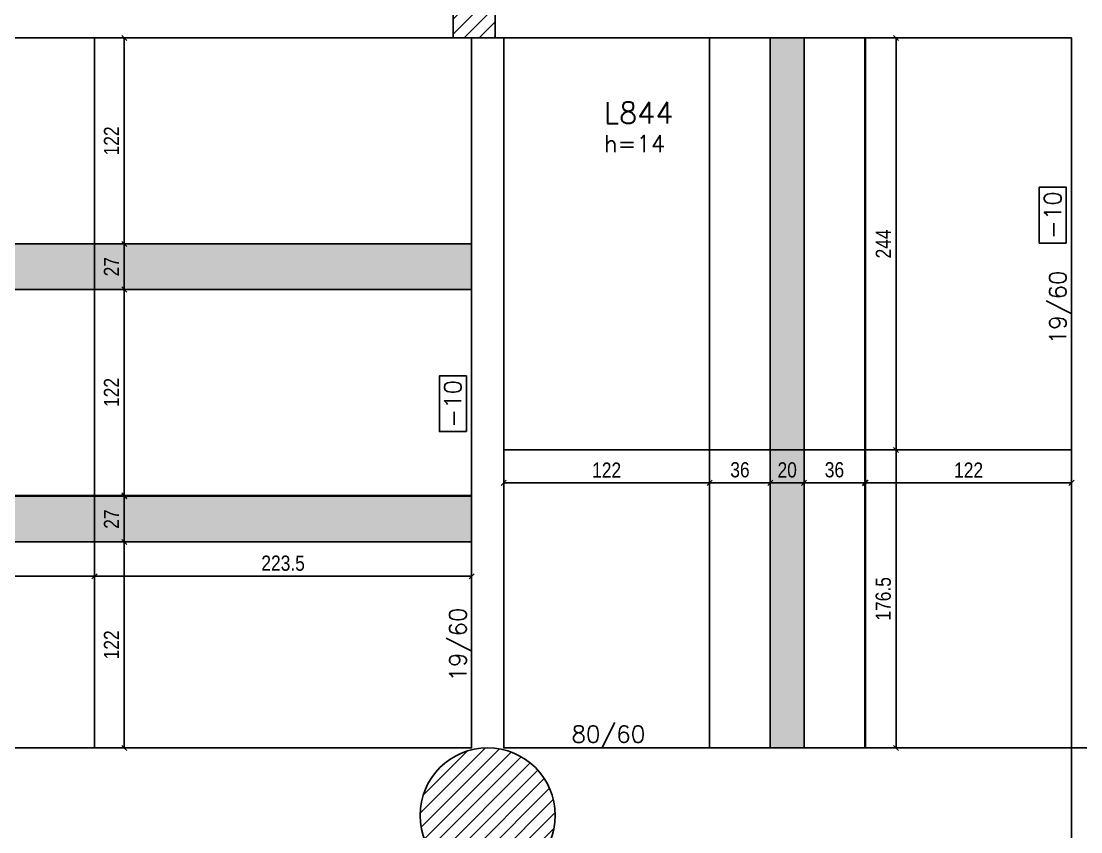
# Model space of a CAD drawing. Extents: x 1860 to 8661, y -614 to 3008.
# Drawn here: x 5850 to 6478, y 408 to 888 of the extents above; entities that cross this region are included whole.
import ezdxf
from ezdxf.enums import TextEntityAlignment as Align

# ---------------------------------------------------------------- set-up
doc = ezdxf.new("R2010")
doc.units = 0
for name, color, linetype in [('COTA', 241, 'Continuous'), ('F-LAJES-DIM', 2, 'Continuous'), ('F-LAJES-NOME', 4, 'Continuous'), ('F-LAJES-R', 254, 'Continuous'), ('F-PILARES-HACH', 174, 'Continuous'), ('F-PILARES-M', 170, 'Continuous'), ('F-PILARES-S', 170, 'Continuous'), ('F-VIGAS', 3, 'Continuous'), ('F-VIGAS-DIM', 2, 'Continuous'), ('Painéis', 200, 'Continuous')]:
    doc.layers.add(name, color=color, linetype=linetype)
doc.layers.add('Hachura', color=251, linetype='Continuous', lineweight=9)
doc.styles.add('COTA TECNICA-50', font='techl___.ttf', dxfattribs={"height": 9})
doc.styles.add('MCP', font='romans.shx')
doc.dimstyles.new('COTA PAINEL-50', dxfattribs={"dimtxt": 9, "dimasz": 3, "dimexe": 3, "dimexo": 3, "dimgap": 3, "dimtad": 1, "dimdec": 1, "dimzin": 12, "dimdsep": 46, "dimtxsty": 'COTA TECNICA-50', "dimblk1": 'OBLIQUE', "dimblk2": 'OBLIQUE', "dimsah": 1, "dimcen": 0.9, "dimclrd": 4, "dimclre": 4, "dimclrt": 240, "dimadec": 1, "dimazin": 3, "dimtfac": 1, "dimtdec": 1, "dimtmove": 0, "dimatfit": 3, "dimfxl": 1, "dimtolj": 1, "dimtzin": 12, "dimarcsym": 0})
pattern_1 = [(45, (3891.34, 901.7874), (-4.419417, 4.419417), [])]

# ---------------------------------------------------------------- blocks, each defined once
blk = doc.blocks.new('*U7')
at = {"layer": 'F-VIGAS-DIM', "color": 1}
blk.add_lwpolyline([(0, 0), (33, 0), (33, 16), (0, 16)], close=True, dxfattribs=at)
at = {"layer": 'F-VIGAS-DIM', "style": 'MCP'}
blk.add_attdef('DIM', text='', height=10, dxfattribs=at).set_placement((16.5, 8), align=Align.MIDDLE_CENTER)
blk = doc.blocks.new('_Oblique')
at = {"color": 0, "linetype": 'ByBlock', "lineweight": -2}
blk.add_line((-0.5, -0.5), (0.5, 0.5), dxfattribs=at)
blk = doc.blocks.new('*D310')
at = {"layer": 'COTA', "color": 4, "lineweight": -2, "transparency": 16777216}
for p, q in [((5649.34, 576.79), (5649.34, 555.93)), ((5893.34, 576.79), (5893.34, 555.93)), ((5649.34, 558.93), (5893.34, 558.93))]:
    blk.add_line(p, q, dxfattribs=at)
at = {"layer": 'Defpoints', "color": 0, "transparency": 16777216}
for p in [(5649.34, 579.79), (5893.34, 579.79), (5893.34, 558.93)]:
    blk.add_point(p, dxfattribs=at)
at = {"layer": 'COTA', "color": 4, "lineweight": -2, "transparency": 16777216, "xscale": 3, "yscale": 3, "zscale": 3, "rotation": 180}
blk.add_blockref('_Oblique', (5649.34, 558.93), dxfattribs=at)
at = {"layer": 'COTA', "color": 4, "lineweight": -2, "transparency": 16777216, "xscale": 3, "yscale": 3, "zscale": 3}
blk.add_blockref('_Oblique', (5893.34, 558.93), dxfattribs=at)
at = {"layer": 'COTA', "color": 240, "transparency": 16777216, "insert": (5771.34, 566.49), "char_height": 9, "attachment_point": 5, "style": 'COTA TECNICA-50'}
blk.add_mtext('\\A1;244', dxfattribs=at)
blk = doc.blocks.new('*D311')
at = {"layer": 'COTA', "color": 4, "lineweight": -2, "transparency": 16777216}
for p, q in [((5893.34, 576.79), (5893.34, 555.93)), ((6116.84, 576.79), (6116.84, 555.93)), ((5893.34, 558.93), (6116.84, 558.93))]:
    blk.add_line(p, q, dxfattribs=at)
at = {"layer": 'Defpoints', "color": 0, "transparency": 16777216}
for p in [(5893.34, 579.79), (6116.84, 579.79), (6116.84, 558.93)]:
    blk.add_point(p, dxfattribs=at)
at = {"layer": 'COTA', "color": 4, "lineweight": -2, "transparency": 16777216, "xscale": 3, "yscale": 3, "zscale": 3, "rotation": 180}
blk.add_blockref('_Oblique', (5893.34, 558.93), dxfattribs=at)
at = {"layer": 'COTA', "color": 4, "lineweight": -2, "transparency": 16777216, "xscale": 3, "yscale": 3, "zscale": 3}
blk.add_blockref('_Oblique', (6116.84, 558.93), dxfattribs=at)
at = {"layer": 'COTA', "color": 240, "transparency": 16777216, "insert": (6005.09, 566.63), "char_height": 9, "attachment_point": 5, "style": 'COTA TECNICA-50'}
blk.add_mtext('\\A1;223.5', dxfattribs=at)
blk = doc.blocks.new('*D312')
at = {"layer": 'COTA', "color": 4, "lineweight": -2, "transparency": 16777216}
for p, q in [((5896.34, 579.29), (5913.95, 579.29)), ((5910.95, 457.29), (5910.95, 579.29)), ((5896.34, 457.29), (5913.95, 457.29))]:
    blk.add_line(p, q, dxfattribs=at)
at = {"layer": 'Defpoints', "color": 0, "transparency": 16777216}
for p in [(5893.34, 579.29), (5910.95, 579.29), (5893.34, 457.29)]:
    blk.add_point(p, dxfattribs=at)
at = {"layer": 'COTA', "color": 4, "lineweight": -2, "transparency": 16777216, "xscale": 3, "yscale": 3, "zscale": 3}
for p, rotation in [((5910.95, 579.29), 90), ((5910.95, 457.29), 270)]:
    blk.add_blockref('_Oblique', p, dxfattribs=dict(at, rotation=rotation))
at = {"layer": 'COTA', "color": 240, "transparency": 16777216, "insert": (5903.4, 518.29), "char_height": 9, "attachment_point": 5, "rotation": 90, "style": 'COTA TECNICA-50'}
blk.add_mtext('\\A1;122', dxfattribs=at)
blk = doc.blocks.new('*D313')
at = {"layer": 'COTA', "color": 4, "lineweight": -2, "transparency": 16777216}
for p, q in [((5896.34, 606.29), (5913.95, 606.29)), ((5910.95, 579.29), (5910.95, 606.29)), ((5896.34, 579.29), (5913.95, 579.29))]:
    blk.add_line(p, q, dxfattribs=at)
at = {"layer": 'Defpoints', "color": 0, "transparency": 16777216}
for p in [(5893.34, 606.29), (5910.95, 606.29), (5893.34, 579.29)]:
    blk.add_point(p, dxfattribs=at)
at = {"layer": 'COTA', "color": 4, "lineweight": -2, "transparency": 16777216, "xscale": 3, "yscale": 3, "zscale": 3}
for p, rotation in [((5910.95, 606.29), 90), ((5910.95, 579.29), 270)]:
    blk.add_blockref('_Oblique', p, dxfattribs=dict(at, rotation=rotation))
at = {"layer": 'COTA', "color": 240, "transparency": 16777216, "insert": (5903.39, 592.79), "char_height": 9, "attachment_point": 5, "rotation": 90, "style": 'COTA TECNICA-50'}
blk.add_mtext('\\A1;27', dxfattribs=at)
blk = doc.blocks.new('*D314')
at = {"layer": 'COTA', "color": 4, "lineweight": -2, "transparency": 16777216}
for p, q in [((5896.34, 728.79), (5913.95, 728.79)), ((5910.95, 606.79), (5910.95, 728.79)), ((5896.34, 606.79), (5913.95, 606.79))]:
    blk.add_line(p, q, dxfattribs=at)
at = {"layer": 'Defpoints', "color": 0, "transparency": 16777216}
for p in [(5893.34, 728.79), (5910.95, 728.79), (5893.34, 606.79)]:
    blk.add_point(p, dxfattribs=at)
at = {"layer": 'COTA', "color": 4, "lineweight": -2, "transparency": 16777216, "xscale": 3, "yscale": 3, "zscale": 3}
for p, rotation in [((5910.95, 728.79), 90), ((5910.95, 606.79), 270)]:
    blk.add_blockref('_Oblique', p, dxfattribs=dict(at, rotation=rotation))
at = {"layer": 'COTA', "color": 240, "transparency": 16777216, "insert": (5903.4, 667.79), "char_height": 9, "attachment_point": 5, "rotation": 90, "style": 'COTA TECNICA-50'}
blk.add_mtext('\\A1;122', dxfattribs=at)
blk = doc.blocks.new('*D315')
at = {"layer": 'COTA', "color": 4, "lineweight": -2, "transparency": 16777216}
for p, q in [((5896.34, 755.79), (5913.95, 755.79)), ((5910.95, 728.79), (5910.95, 755.79)), ((5896.34, 728.79), (5913.95, 728.79))]:
    blk.add_line(p, q, dxfattribs=at)
at = {"layer": 'Defpoints', "color": 0, "transparency": 16777216}
for p in [(5893.34, 755.79), (5910.95, 755.79), (5893.34, 728.79)]:
    blk.add_point(p, dxfattribs=at)
at = {"layer": 'COTA', "color": 4, "lineweight": -2, "transparency": 16777216, "xscale": 3, "yscale": 3, "zscale": 3}
for p, rotation in [((5910.95, 755.79), 90), ((5910.95, 728.79), 270)]:
    blk.add_blockref('_Oblique', p, dxfattribs=dict(at, rotation=rotation))
at = {"layer": 'COTA', "color": 240, "transparency": 16777216, "insert": (5903.39, 742.29), "char_height": 9, "attachment_point": 5, "rotation": 90, "style": 'COTA TECNICA-50'}
blk.add_mtext('\\A1;27', dxfattribs=at)
blk = doc.blocks.new('*D316')
at = {"layer": 'COTA', "color": 4, "lineweight": -2, "transparency": 16777216}
for p, q in [((5896.34, 877.79), (5913.95, 877.79)), ((5910.95, 755.79), (5910.95, 877.79)), ((5896.34, 755.79), (5913.95, 755.79))]:
    blk.add_line(p, q, dxfattribs=at)
at = {"layer": 'Defpoints', "color": 0, "transparency": 16777216}
for p in [(5893.34, 877.79), (5910.95, 877.79), (5893.34, 755.79)]:
    blk.add_point(p, dxfattribs=at)
at = {"layer": 'COTA', "color": 4, "lineweight": -2, "transparency": 16777216, "xscale": 3, "yscale": 3, "zscale": 3}
for p, rotation in [((5910.95, 877.79), 90), ((5910.95, 755.79), 270)]:
    blk.add_blockref('_Oblique', p, dxfattribs=dict(at, rotation=rotation))
at = {"layer": 'COTA', "color": 240, "transparency": 16777216, "insert": (5903.4, 816.79), "char_height": 9, "attachment_point": 5, "rotation": 90, "style": 'COTA TECNICA-50'}
blk.add_mtext('\\A1;122', dxfattribs=at)
blk = doc.blocks.new('*D330')
at = {"layer": 'COTA', "color": 4, "lineweight": -2, "transparency": 16777216}
for p, q in [((6135.84, 630.79), (6135.84, 611.26)), ((6257.84, 630.79), (6257.84, 611.26)), ((6135.84, 614.26), (6257.84, 614.26))]:
    blk.add_line(p, q, dxfattribs=at)
at = {"layer": 'Defpoints', "color": 0, "transparency": 16777216}
for p in [(6135.84, 633.79), (6257.84, 633.79), (6257.84, 614.26)]:
    blk.add_point(p, dxfattribs=at)
at = {"layer": 'COTA', "color": 4, "lineweight": -2, "transparency": 16777216, "xscale": 3, "yscale": 3, "zscale": 3, "rotation": 180}
blk.add_blockref('_Oblique', (6135.84, 614.26), dxfattribs=at)
at = {"layer": 'COTA', "color": 4, "lineweight": -2, "transparency": 16777216, "xscale": 3, "yscale": 3, "zscale": 3}
blk.add_blockref('_Oblique', (6257.84, 614.26), dxfattribs=at)
at = {"layer": 'COTA', "color": 240, "transparency": 16777216, "insert": (6196.84, 621.82), "char_height": 9, "attachment_point": 5, "style": 'COTA TECNICA-50'}
blk.add_mtext('\\A1;122', dxfattribs=at)
blk = doc.blocks.new('*D331')
at = {"layer": 'COTA', "color": 4, "lineweight": -2, "transparency": 16777216}
for p, q in [((6257.84, 630.79), (6257.84, 611.26)), ((6293.84, 630.79), (6293.84, 611.26)), ((6257.84, 614.26), (6293.84, 614.26))]:
    blk.add_line(p, q, dxfattribs=at)
at = {"layer": 'Defpoints', "color": 0, "transparency": 16777216}
for p in [(6257.84, 633.79), (6293.84, 633.79), (6293.84, 614.26)]:
    blk.add_point(p, dxfattribs=at)
at = {"layer": 'COTA', "color": 4, "lineweight": -2, "transparency": 16777216, "xscale": 3, "yscale": 3, "zscale": 3, "rotation": 180}
blk.add_blockref('_Oblique', (6257.84, 614.26), dxfattribs=at)
at = {"layer": 'COTA', "color": 4, "lineweight": -2, "transparency": 16777216, "xscale": 3, "yscale": 3, "zscale": 3}
blk.add_blockref('_Oblique', (6293.84, 614.26), dxfattribs=at)
at = {"layer": 'COTA', "color": 240, "transparency": 16777216, "insert": (6275.84, 621.96), "char_height": 9, "attachment_point": 5, "style": 'COTA TECNICA-50'}
blk.add_mtext('\\A1;36', dxfattribs=at)
blk = doc.blocks.new('*D332')
at = {"layer": 'COTA', "color": 4, "lineweight": -2, "transparency": 16777216}
for p, q in [((6293.84, 630.79), (6293.84, 611.26)), ((6313.84, 630.79), (6313.84, 611.26)), ((6293.84, 614.26), (6313.84, 614.26))]:
    blk.add_line(p, q, dxfattribs=at)
at = {"layer": 'Defpoints', "color": 0, "transparency": 16777216}
for p in [(6293.84, 633.79), (6313.84, 633.79), (6313.84, 614.26)]:
    blk.add_point(p, dxfattribs=at)
at = {"layer": 'COTA', "color": 4, "lineweight": -2, "transparency": 16777216, "xscale": 3, "yscale": 3, "zscale": 3, "rotation": 180}
blk.add_blockref('_Oblique', (6293.84, 614.26), dxfattribs=at)
at = {"layer": 'COTA', "color": 4, "lineweight": -2, "transparency": 16777216, "xscale": 3, "yscale": 3, "zscale": 3}
blk.add_blockref('_Oblique', (6313.84, 614.26), dxfattribs=at)
at = {"layer": 'COTA', "color": 240, "transparency": 16777216, "insert": (6303.84, 621.86), "char_height": 9, "attachment_point": 5, "style": 'COTA TECNICA-50'}
blk.add_mtext('\\A1;20', dxfattribs=at)
blk = doc.blocks.new('*D333')
at = {"layer": 'COTA', "color": 4, "lineweight": -2, "transparency": 16777216}
for p, q in [((6313.84, 630.79), (6313.84, 611.26)), ((6349.84, 630.79), (6349.84, 611.26)), ((6313.84, 614.26), (6349.84, 614.26))]:
    blk.add_line(p, q, dxfattribs=at)
at = {"layer": 'Defpoints', "color": 0, "transparency": 16777216}
for p in [(6313.84, 633.79), (6349.84, 633.79), (6349.84, 614.26)]:
    blk.add_point(p, dxfattribs=at)
at = {"layer": 'COTA', "color": 4, "lineweight": -2, "transparency": 16777216, "xscale": 3, "yscale": 3, "zscale": 3, "rotation": 180}
blk.add_blockref('_Oblique', (6313.84, 614.26), dxfattribs=at)
at = {"layer": 'COTA', "color": 4, "lineweight": -2, "transparency": 16777216, "xscale": 3, "yscale": 3, "zscale": 3}
blk.add_blockref('_Oblique', (6349.84, 614.26), dxfattribs=at)
at = {"layer": 'COTA', "color": 240, "transparency": 16777216, "insert": (6331.84, 621.96), "char_height": 9, "attachment_point": 5, "style": 'COTA TECNICA-50'}
blk.add_mtext('\\A1;36', dxfattribs=at)
blk = doc.blocks.new('*D334')
at = {"layer": 'COTA', "color": 4, "lineweight": -2, "transparency": 16777216}
for p, q in [((6350.34, 630.79), (6350.34, 611.26)), ((6472.34, 630.79), (6472.34, 611.26)), ((6350.34, 614.26), (6472.34, 614.26))]:
    blk.add_line(p, q, dxfattribs=at)
at = {"layer": 'Defpoints', "color": 0, "transparency": 16777216}
for p in [(6350.34, 633.79), (6472.34, 633.79), (6472.34, 614.26)]:
    blk.add_point(p, dxfattribs=at)
at = {"layer": 'COTA', "color": 4, "lineweight": -2, "transparency": 16777216, "xscale": 3, "yscale": 3, "zscale": 3, "rotation": 180}
blk.add_blockref('_Oblique', (6350.34, 614.26), dxfattribs=at)
at = {"layer": 'COTA', "color": 4, "lineweight": -2, "transparency": 16777216, "xscale": 3, "yscale": 3, "zscale": 3}
blk.add_blockref('_Oblique', (6472.34, 614.26), dxfattribs=at)
at = {"layer": 'COTA', "color": 240, "transparency": 16777216, "insert": (6411.34, 621.82), "char_height": 9, "attachment_point": 5, "style": 'COTA TECNICA-50'}
blk.add_mtext('\\A1;122', dxfattribs=at)
blk = doc.blocks.new('*D342')
at = {"layer": 'COTA', "color": 4, "lineweight": -2, "transparency": 16777216}
for p, q in [((6352.84, 633.79), (6371.39, 633.79)), ((6368.39, 457.29), (6368.39, 633.79)), ((6352.84, 457.29), (6371.39, 457.29))]:
    blk.add_line(p, q, dxfattribs=at)
at = {"layer": 'Defpoints', "color": 0, "transparency": 16777216}
for p in [(6349.84, 633.79), (6368.39, 633.79), (6349.84, 457.29)]:
    blk.add_point(p, dxfattribs=at)
at = {"layer": 'COTA', "color": 4, "lineweight": -2, "transparency": 16777216, "xscale": 3, "yscale": 3, "zscale": 3}
for p, rotation in [((6368.39, 633.79), 90), ((6368.39, 457.29), 270)]:
    blk.add_blockref('_Oblique', p, dxfattribs=dict(at, rotation=rotation))
at = {"layer": 'COTA', "color": 240, "transparency": 16777216, "insert": (6360.8, 545.54), "char_height": 9, "attachment_point": 5, "rotation": 90, "style": 'COTA TECNICA-50'}
blk.add_mtext('\\A1;176.5', dxfattribs=at)
blk = doc.blocks.new('*D343')
at = {"layer": 'COTA', "color": 4, "lineweight": -2, "transparency": 16777216}
for p, q in [((6353.34, 877.79), (6371.39, 877.79)), ((6368.39, 633.79), (6368.39, 877.79)), ((6352.84, 633.79), (6371.39, 633.79))]:
    blk.add_line(p, q, dxfattribs=at)
at = {"layer": 'Defpoints', "color": 0, "transparency": 16777216}
for p in [(6350.34, 877.79), (6368.39, 877.79), (6349.84, 633.79)]:
    blk.add_point(p, dxfattribs=at)
at = {"layer": 'COTA', "color": 4, "lineweight": -2, "transparency": 16777216, "xscale": 3, "yscale": 3, "zscale": 3}
for p, rotation in [((6368.39, 877.79), 90), ((6368.39, 633.79), 270)]:
    blk.add_blockref('_Oblique', p, dxfattribs=dict(at, rotation=rotation))
at = {"layer": 'COTA', "color": 240, "transparency": 16777216, "insert": (6360.83, 755.79), "char_height": 9, "attachment_point": 5, "rotation": 90, "style": 'COTA TECNICA-50'}
blk.add_mtext('\\A1;244', dxfattribs=at)

msp = doc.modelspace()

# ---------------------------------------------------------------- hatches: boundary and pattern name
at = {"layer": 'F-PILARES-HACH', "linetype": 'Continuous'}
h = msp.add_hatch(dxfattribs=at)
h.set_pattern_fill('ANSI31', color=256, scale=50, style=0)
h.set_pattern_definition(pattern_1)
h.paths.add_polyline_path([(6105.84, 877.79), (6130.84, 877.79), (6130.84, 1036.79), (6105.84, 1036.79)], flags=16)
h = msp.add_hatch(dxfattribs=at)
h.set_pattern_fill('ANSI31', color=256, scale=50)
h.set_pattern_definition(pattern_1)
edge = h.paths.add_edge_path()
edge.add_arc((6126.34, 417.29), 40, 0, 360)
at = {"layer": 'Hachura', "linetype": 'ByBlock'}
h = msp.add_hatch(color=256, dxfattribs=at)
h.dxf.hatch_style = 1
h.paths.add_polyline_path([(6313.84, 877.79), (6293.84, 877.79), (6293.84, 633.79), (6313.84, 633.79)])
h.paths.add_polyline_path([(6313.84, 633.79), (6293.84, 633.79), (6293.84, 457.29), (6313.84, 457.29)])
h = msp.add_hatch(color=256, dxfattribs=at)
h.dxf.hatch_style = 1
h.paths.add_polyline_path([(5405.34, 755.79), (5405.34, 728.79), (5649.34, 728.79), (5649.34, 755.79)])
h.paths.add_polyline_path([(5649.34, 755.79), (5649.34, 728.79), (5893.34, 728.79), (5893.34, 755.79)])
h.paths.add_polyline_path([(5893.34, 755.79), (5893.34, 728.79), (6116.84, 728.79), (6116.84, 755.79)])
h.paths.add_polyline_path([(5893.34, 606.29), (5893.34, 579.29), (6116.84, 579.29), (6116.84, 606.29)])
h.paths.add_polyline_path([(5649.34, 606.29), (5649.34, 579.29), (5893.34, 579.29), (5893.34, 606.29)])
h.paths.add_polyline_path([(5649.34, 579.29), (5649.34, 606.29), (5405.34, 606.29), (5405.34, 579.29)])

# ---------------------------------------------------------------- linework, layer by layer
at = {"layer": 'F-LAJES-R', "linetype": 'Continuous'}
for points in [[(6038.84, 877.79), (5405.34, 877.79), (5405.34, 457.29), (6116.84, 457.29), (6116.84, 877.79), (6105.84, 877.79), (6038.84, 877.79)], [(6472.34, 877.79), (6135.84, 877.79), (6135.84, 457.29), (6472.34, 457.29), (6472.34, 877.79)]]:
    msp.add_lwpolyline(points, dxfattribs=at)
at = {"layer": 'F-PILARES-M', "linetype": 'Continuous'}
msp.add_lwpolyline([(6472.34, 377.29), (6491.34, 377.29), (6491.34, 457.29), (6472.34, 457.29), (6472.34, 377.29)], dxfattribs=at)
at = {"layer": 'F-PILARES-S', "linetype": 'Continuous'}
msp.add_lwpolyline([(6105.84, 877.79), (6130.84, 877.79), (6130.84, 1036.79), (6105.84, 1036.79), (6105.84, 877.79)], dxfattribs=at)
msp.add_circle((6126.34, 417.29), 40, dxfattribs=at)
at = {"layer": 'F-VIGAS'}
for points in [[(5405.34, 877.79), (6038.84, 877.79)], [(6038.84, 877.79), (6105.84, 877.79)], [(6116.84, 877.79), (6116.84, 457.29)], [(6130.84, 877.79), (6135.84, 877.79)], [(6135.84, 877.79), (6472.34, 877.79)], [(6135.84, 457.29), (6135.84, 877.79)], [(6472.34, 877.79), (6472.34, 457.29)], [(6116.84, 457.29), (5405.34, 457.29)], [(6472.34, 457.29), (6135.84, 457.29)]]:
    msp.add_lwpolyline(points, dxfattribs=at)
at = {"layer": 'Painéis'}
for points in [[(5893.34, 457.29), (5893.34, 877.79)], [(6257.84, 457.29), (6257.84, 877.79)], [(6293.84, 457.29), (6293.84, 877.79)], [(6313.84, 457.29), (6313.84, 877.79)], [(6349.84, 877.79), (6349.84, 457.29)], [(6350.34, 877.79), (6350.34, 457.29)], [(6116.84, 755.79), (5405.34, 755.79)], [(6116.84, 728.79), (5405.34, 728.79)], [(6135.84, 633.79), (6472.34, 633.79)], [(6116.84, 606.79), (5405.34, 606.79)], [(6116.84, 606.29), (5405.34, 606.29)], [(6116.84, 579.29), (5405.34, 579.29)]]:
    msp.add_lwpolyline(points, dxfattribs=at)

# ---------------------------------------------------------------- block references
at = {"layer": 'F-VIGAS-DIM', "linetype": 'Continuous', "rotation": 90}
for p in [(6469.21, 756.32), (6113.71, 644.61)]:
    msp.add_blockref('*U7', p, dxfattribs=at).add_auto_attribs({'DIM': '-10'})

# ---------------------------------------------------------------- texts
at = {"layer": 'F-LAJES-DIM', "linetype": 'Continuous', "style": 'MCP'}
msp.add_text('h=14', height=10, dxfattribs=at).set_placement((6195.17, 810.15))
at = {"layer": 'F-LAJES-NOME', "linetype": 'Continuous', "style": 'MCP'}
msp.add_text('L844', height=12.5, dxfattribs=at).set_placement((6195.17, 827.15))
at = {"layer": 'F-VIGAS-DIM', "linetype": 'Continuous', "style": 'MCP'}
for p in [(6469.21, 696.32), (6113.71, 496.65)]:
    msp.add_text('19/60', height=10, rotation=90, dxfattribs=at).set_placement(p)
msp.add_text('80/60', height=10, dxfattribs=at).set_placement((6176, 460.41))

# ---------------------------------------------------------------- dimensions: what is measured, and where the dimension line sits
at = {"layer": 'COTA'}
for base, p1, p2, picture, middle in [((5910.95, 877.79), (5893.34, 755.79), (5893.34, 877.79), '*D316', (5903.4, 816.79)), ((6368.39, 877.79), (6349.84, 633.79), (6350.34, 877.79), '*D343', (6360.83, 755.79)), ((5910.95, 755.79), (5893.34, 728.79), (5893.34, 755.79), '*D315', (5903.39, 742.29)), ((5910.95, 606.29), (5893.34, 579.29), (5893.34, 606.29), '*D313', (5903.39, 592.79))]:
    dim = msp.add_linear_dim(base=base, p1=p1, p2=p2, angle=90, dimstyle='COTA PAINEL-50', override={"dimtmove": 1}, dxfattribs=at)
    dim.commit()
    dim.dimension.update_dxf_attribs({"geometry": picture, "text_midpoint": middle})
for base, p1, p2, picture, middle in [((5910.95, 728.79), (5893.34, 606.79), (5893.34, 728.79), '*D314', (5903.4, 667.79)), ((6368.39, 633.79), (6349.84, 457.29), (6349.84, 633.79), '*D342', (6360.8, 545.54)), ((5910.95, 579.29), (5893.34, 457.29), (5893.34, 579.29), '*D312', (5903.4, 518.29))]:
    dim = msp.add_linear_dim(base=base, p1=p1, p2=p2, angle=90, dimstyle='COTA PAINEL-50', dxfattribs=at)
    dim.commit()
    dim.dimension.update_dxf_attribs({"geometry": picture, "text_midpoint": middle})
for base, p1, p2, picture, middle in [((6257.84, 614.26), (6135.84, 633.79), (6257.84, 633.79), '*D330', (6196.84, 621.82)), ((6472.34, 614.26), (6350.34, 633.79), (6472.34, 633.79), '*D334', (6411.34, 621.82))]:
    dim = msp.add_linear_dim(base=base, p1=p1, p2=p2, dimstyle='COTA PAINEL-50', dxfattribs=at)
    dim.commit()
    dim.dimension.update_dxf_attribs({"geometry": picture, "text_midpoint": middle})
for base, p1, p2, picture, middle in [((6293.84, 614.26), (6257.84, 633.79), (6293.84, 633.79), '*D331', (6275.84, 621.96)), ((6313.84, 614.26), (6293.84, 633.79), (6313.84, 633.79), '*D332', (6303.84, 621.86)), ((6349.84, 614.26), (6313.84, 633.79), (6349.84, 633.79), '*D333', (6331.84, 621.96)), ((5893.34, 558.93), (5649.34, 579.79), (5893.34, 579.79), '*D310', (5771.34, 566.49)), ((6116.84, 558.93), (5893.34, 579.79), (6116.84, 579.79), '*D311', (6005.09, 566.63))]:
    dim = msp.add_linear_dim(base=base, p1=p1, p2=p2, dimstyle='COTA PAINEL-50', override={"dimtmove": 1}, dxfattribs=at)
    dim.commit()
    dim.dimension.update_dxf_attribs({"geometry": picture, "text_midpoint": middle})

doc.saveas('drawing.dxf')
